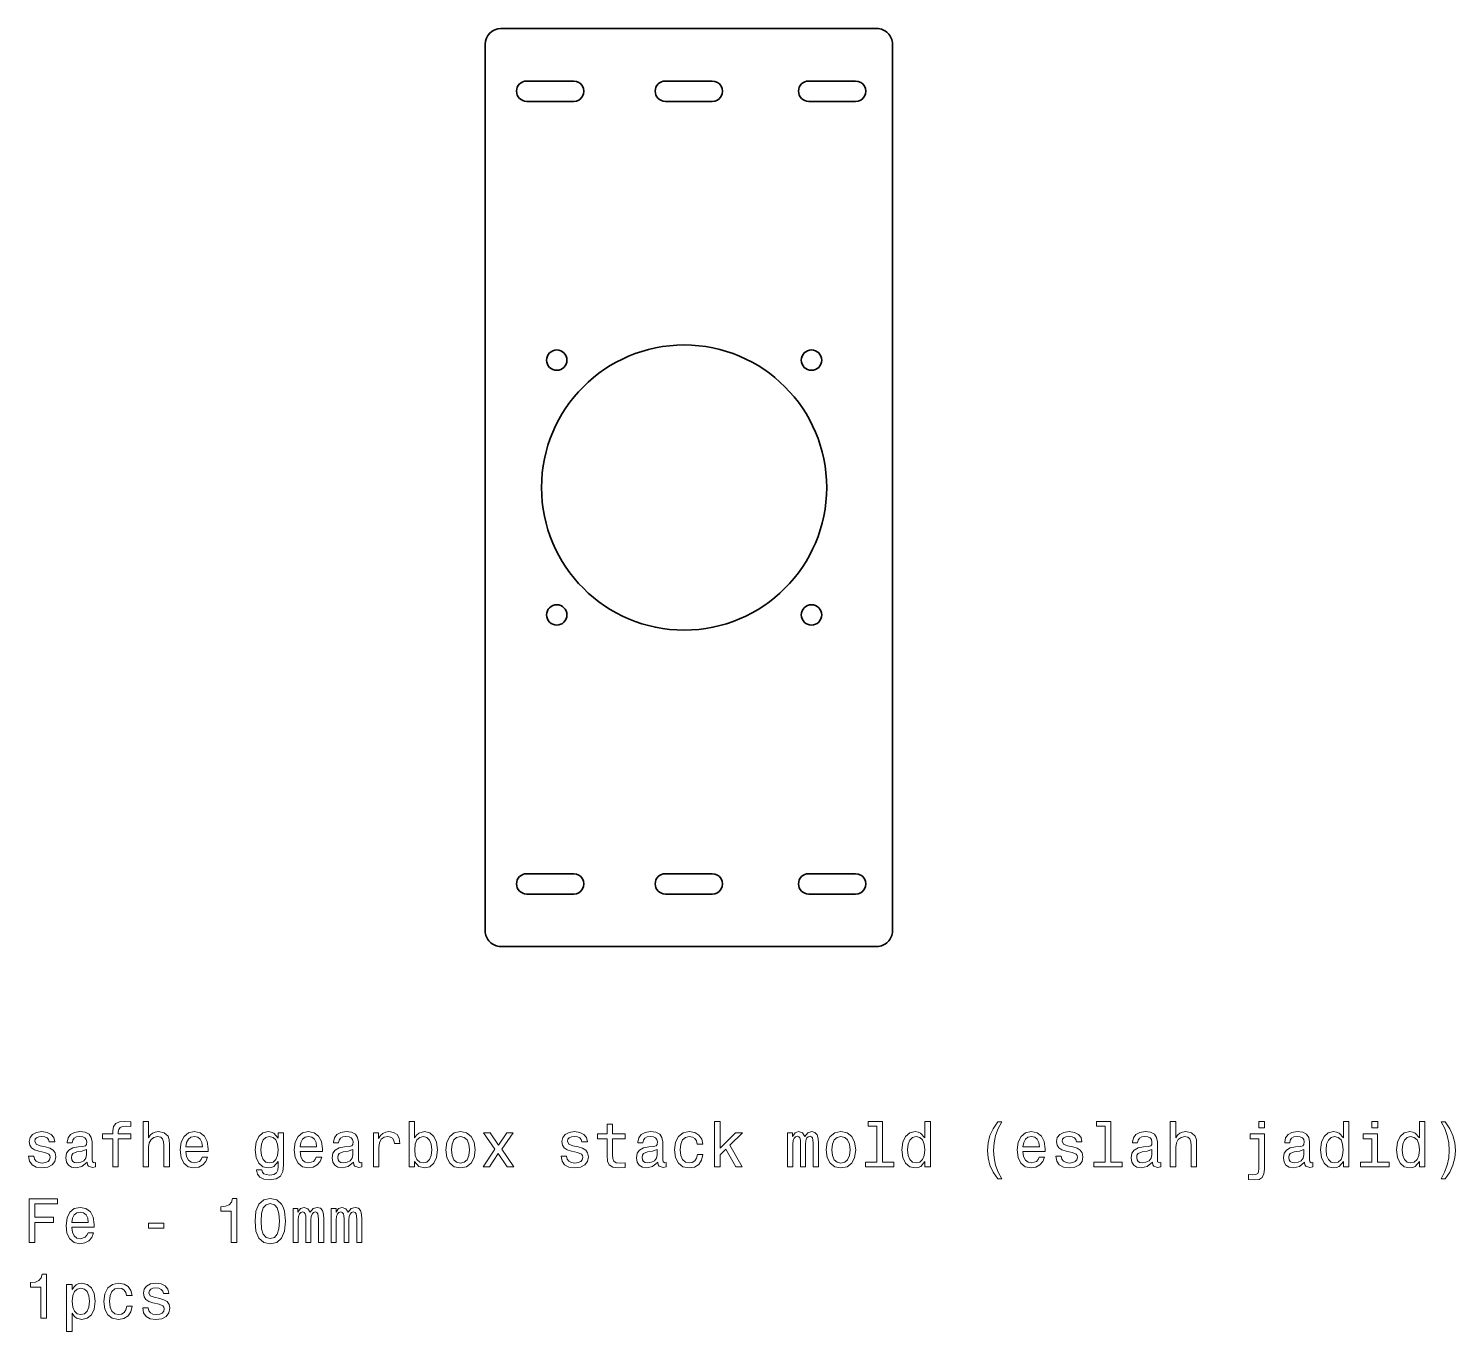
# Model space of a CAD drawing. Extents: x -62 to 393, y -164 to 252.
import ezdxf

# ---------------------------------------------------------------- set-up
doc = ezdxf.new("R2010")
doc.units = 0

msp = doc.modelspace()

# ---------------------------------------------------------------- linework, layer by layer
at = {"color": 7, "lineweight": 35}
for p, q in [((88.499992, 251.500015), (208.5, 251.500015)), ((83.499992, 246.500015), (83.499992, -36.5)), ((213.5, -36.5), (213.5, 246.500015)), ((208.5, -41.5), (88.499992, -41.5))]:
    msp.add_line(p, q, dxfattribs=at)
at = {"color": 7, "lineweight": 35, "ltscale": 0.375}
for p, q in [((96.749992, 234.750015), (111.749992, 234.750015)), ((141, 234.750015), (156, 234.750015)), ((186.75, 234.750015), (201.75, 234.750015)), ((111.749992, 228.25), (96.749992, 228.25)), ((156, 228.25), (141, 228.25)), ((201.75, 228.25), (186.75, 228.25)), ((111.749992, -18.25), (96.749992, -18.25)), ((156, -18.25), (141, -18.25)), ((201.75, -18.25), (186.75, -18.25)), ((96.749992, -24.75), (111.749992, -24.75)), ((141, -24.75), (156, -24.75)), ((186.75, -24.75), (201.75, -24.75))]:
    msp.add_line(p, q, dxfattribs=at)
at = {"color": 7, "lineweight": 13}
for points in [[(-35.391651, -102.841362), (-35.391651, -111.798134), (-33.616436, -111.798134), (-33.616436, -102.841362), (-29.581852, -102.841362), (-29.581852, -101.328392), (-33.616436, -101.328392), (-33.616436, -100.662689), (-33.475224, -99.855774), (-33.011246, -99.311104), (-32.224503, -98.988335), (-31.094822, -98.867302), (-29.581852, -98.94799), (-29.581852, -97.414848), (-31.49828, -97.313988), (-33.23315, -97.495544), (-34.443523, -98.040207), (-35.16975, -98.988335), (-35.391651, -100.33992), (-35.391651, -101.328392), (-38.639488, -101.328392), (-38.639488, -102.841362)], [(-25.708652, -111.798134), (-23.933437, -111.798134), (-23.933437, -105.544533), (-23.751881, -104.112259), (-23.166866, -103.063263), (-22.259087, -102.417732), (-21.048714, -102.175659), (-20.080414, -102.377388), (-19.475224, -102.922058), (-19.17263, -103.829834), (-19.071766, -105.040215), (-19.071766, -111.798134), (-17.296551, -111.798134), (-17.296551, -104.677101), (-17.377243, -103.24482), (-17.740356, -102.054619), (-18.930557, -100.965286), (-20.786465, -100.581993), (-21.795109, -100.723206), (-22.662544, -101.106491), (-23.388771, -101.711678), (-23.933437, -102.538773), (-23.933437, -97.313988), (-25.708652, -97.313988)], [(60.974335, -110.123787), (62.285576, -111.677101), (64.080963, -112.181427), (65.775497, -111.798141), (67.127075, -110.648285), (67.974335, -108.812546), (68.297104, -106.371628), (67.974335, -103.930702), (67.106903, -102.115143), (65.775497, -100.985458), (64.080963, -100.582001), (62.305748, -101.106499), (61.579521, -101.752029), (60.974335, -102.619461), (60.974335, -97.313988), (59.19912, -97.313988), (59.19912, -111.798141), (60.974335, -111.798141)], [(122.400833, -102.84137), (122.400833, -108.267883), (122.521866, -110.022926), (123.086716, -111.233299), (124.2164, -111.939354), (126.132828, -112.181427), (128.230804, -112.080566), (128.230804, -110.547424), (126.697662, -110.668457), (125.305725, -110.507072), (124.559341, -110.002754), (124.236572, -109.155487), (124.176056, -107.965286), (124.176056, -102.84137), (128.230804, -102.84137), (128.230804, -101.3284), (124.176056, -101.3284), (124.176056, -98.161255), (122.400833, -98.161255), (122.400833, -101.3284), (119.334549, -101.3284), (119.334549, -102.84137)], [(156.694763, -111.798141), (158.469986, -111.798141), (158.469986, -107.985466), (160.325897, -106.190071), (163.513214, -111.798141), (165.51033, -111.798141), (161.53627, -104.959526), (165.611191, -100.965294), (163.372009, -100.965294), (158.469986, -105.847137), (158.469986, -97.313995), (156.694763, -97.313995)], [(208.559311, -98.806793), (208.559311, -110.305351), (204.908005, -110.305351), (204.908005, -111.798149), (213.965652, -111.798149), (213.965652, -110.305351), (210.334518, -110.305351), (210.334518, -97.313995), (205.775436, -97.313995), (205.775436, -98.806793)], [(223.830215, -110.123795), (223.830215, -111.798149), (225.605423, -111.798149), (225.605423, -97.313995), (223.850388, -97.313995), (223.850388, -102.619469), (222.498795, -101.086334), (221.671707, -100.723221), (220.723587, -100.582008), (219.008896, -100.985466), (217.677475, -102.11515), (216.810043, -103.93071), (216.507462, -106.371635), (216.810043, -108.812553), (217.677475, -110.648293), (219.008896, -111.798149), (220.723587, -112.181435), (221.671707, -112.040222), (222.518967, -111.677109)], [(247.109787, -115.691521), (248.380661, -115.691521), (247.23082, -113.553192), (246.423904, -111.313995), (245.919571, -108.953766), (245.758194, -106.573364), (245.919571, -104.192963), (246.423904, -101.852905), (247.23082, -99.593536), (248.380661, -97.455208), (247.109787, -97.455208), (245.637161, -99.674225), (244.608322, -101.873077), (244.003159, -104.172791), (243.821579, -106.573364), (244.003159, -108.99411), (244.608322, -111.273651), (245.637161, -113.472496)], [(281.42395, -98.806793), (281.42395, -110.305351), (277.772644, -110.305351), (277.772644, -111.798149), (286.830261, -111.798149), (286.830292, -110.305351), (283.199158, -110.305351), (283.199158, -97.313995), (278.640076, -97.313995), (278.640076, -98.806793)], [(302.181885, -111.798149), (303.957092, -111.798149), (303.957123, -105.544548), (304.138672, -104.112274), (304.723694, -103.063278), (305.63147, -102.417747), (306.841827, -102.175674), (307.81015, -102.377403), (308.415314, -102.922073), (308.717926, -103.829849), (308.818787, -105.040222), (308.818787, -111.798149), (310.593994, -111.798149), (310.593994, -104.677116), (310.513306, -103.244835), (310.150208, -102.054634), (308.959991, -100.965294), (307.104095, -100.582008), (306.095428, -100.723221), (305.227997, -101.106506), (304.50177, -101.711693), (303.957123, -102.53878), (303.957123, -97.314003), (302.181885, -97.314003)], [(332.219391, -97.314003), (330.444183, -97.314003), (330.444183, -99.331291), (332.219391, -99.331291)], [(357.415375, -110.123802), (357.415344, -111.798149), (359.190552, -111.798149), (359.190582, -97.314003), (357.435547, -97.314003), (357.435547, -102.619476), (356.083954, -101.086334), (355.256866, -100.723221), (354.308746, -100.582016), (352.594055, -100.985474), (351.262634, -102.115158), (350.395203, -103.930717), (350.092621, -106.371635), (350.395203, -108.812561), (351.262634, -110.648293), (352.594055, -111.798149), (354.308716, -112.181435), (355.256836, -112.04023), (356.104126, -111.677116)], [(368.389435, -97.314003), (366.513367, -97.314003), (366.513367, -99.331291), (368.389435, -99.331291)], [(381.703583, -110.123802), (381.703552, -111.798157), (383.47876, -111.798157), (383.47879, -97.314003), (381.723755, -97.314003), (381.723755, -102.619476), (380.372162, -101.086334), (379.545074, -100.723228), (378.596954, -100.582016), (376.882263, -100.985474), (375.550842, -102.115158), (374.683411, -103.930717), (374.380829, -106.371643), (374.683411, -108.812561), (375.550842, -110.6483), (376.882263, -111.798157), (378.596924, -112.181442), (379.545044, -112.04023), (380.392334, -111.677116)], [(389.91394, -115.691528), (391.366394, -113.472504), (392.395233, -111.273659), (393.000427, -108.994118), (393.202148, -106.573372), (393.000427, -104.172791), (392.395233, -101.873085), (391.366425, -99.674232), (389.913971, -97.455215), (388.643066, -97.455215), (389.772766, -99.593544), (390.579681, -101.852905), (391.063812, -104.192963), (391.245392, -106.573372), (391.063812, -108.953773), (390.579681, -111.314003), (389.752563, -113.5532), (388.643036, -115.691528)], [(-56.835457, -105.484016), (-58.550152, -105.080551), (-59.821049, -104.616577), (-60.244678, -103.668449), (-60.123642, -103.002747), (-59.700008, -102.518593), (-59.01413, -102.216003), (-58.025658, -102.094963), (-57.07753, -102.216003), (-56.331135, -102.579117), (-55.846985, -103.123779), (-55.645256, -103.850006), (-53.910385, -103.850006), (-53.910385, -103.809662), (-54.212978, -102.498421), (-55.040066, -101.469604), (-56.331135, -100.824074), (-58.025658, -100.581993), (-59.740356, -100.824074), (-60.991077, -101.489777), (-61.777821, -102.478249), (-62.019894, -103.728973), (-61.838337, -104.939346), (-61.273495, -105.786606), (-60.345543, -106.391792), (-58.993958, -106.815422), (-57.017014, -107.299576), (-55.806637, -107.803902), (-55.483871, -108.207359), (-55.362835, -108.812546), (-55.544392, -109.558945), (-56.028538, -110.123779), (-56.815285, -110.486893), (-57.864273, -110.607933), (-58.973785, -110.486893), (-59.780701, -110.063263), (-60.325371, -109.377388), (-60.547272, -108.42926), (-62.261971, -108.42926), (-61.979549, -110.043091), (-61.152458, -111.21312), (-59.841221, -111.919174), (-58.025658, -112.181419), (-56.129406, -111.919174), (-54.737473, -111.21312), (-53.890209, -110.083435), (-53.587616, -108.610817), (-53.809521, -107.33992), (-54.434879, -106.472488), (-55.463699, -105.907646)], [(-43.56168, -110.386032), (-43.56168, -110.446548), (-43.460815, -111.132431), (-43.158222, -111.616577), (-41.887329, -111.999863), (-40.898857, -111.838478), (-40.898857, -110.466721), (-41.322487, -110.527245), (-41.887329, -110.264992), (-41.988194, -109.458076), (-41.988194, -103.850006), (-42.230267, -102.417732), (-42.936321, -101.409088), (-44.166866, -100.803902), (-45.901737, -100.581993), (-47.596264, -100.824074), (-48.846985, -101.509949), (-49.633728, -102.579117), (-49.895973, -103.991219), (-49.895973, -104.112259), (-48.302315, -104.112259), (-48.161102, -103.264992), (-47.7173, -102.659805), (-46.991074, -102.296692), (-45.962257, -102.155479), (-44.973785, -102.256348), (-44.267731, -102.558945), (-43.844101, -103.083435), (-43.702888, -103.809662), (-43.783581, -104.656921), (-44.10635, -105.080559), (-44.913265, -105.282288), (-46.426235, -105.443665), (-48.161102, -105.806778), (-49.391651, -106.452316), (-50.117878, -107.46096), (-50.339779, -108.953751), (-50.13805, -110.285164), (-49.512688, -111.273636), (-48.504044, -111.899002), (-47.112114, -112.120903), (-45.236031, -111.697273)], [(-12.01125, -106.896118), (-4.910381, -106.896118), (-4.890209, -106.069031), (-5.212978, -103.749146), (-6.100585, -102.014275), (-7.512687, -100.965286), (-9.38877, -100.582001), (-11.224503, -100.985458), (-12.636608, -102.115143), (-13.544388, -103.950874), (-13.867157, -106.37162), (-13.56456, -108.85289), (-12.65678, -110.668449), (-11.264851, -111.798134), (-9.449287, -112.181419), (-7.875801, -111.919174), (-6.584736, -111.233292), (-5.636608, -110.143959), (-5.091938, -108.691505), (-6.846981, -108.691505), (-7.210094, -109.498421), (-7.734592, -110.103615), (-9.227386, -110.587761), (-10.377243, -110.36586), (-11.244678, -109.659805), (-11.809517, -108.509949), (-12.01125, -106.956635)], [(-12.01125, -105.40332), (-11.789345, -104.011391), (-11.244678, -102.982574), (-10.417587, -102.357216), (-9.328251, -102.135315), (-8.259087, -102.357216), (-7.431995, -102.982574), (-6.927673, -104.011391), (-6.746116, -105.40332)], [(19.155899, -111.313988), (19.155899, -100.965286), (17.461372, -100.965286), (17.461372, -102.720329), (16.069443, -101.126671), (15.222184, -100.723206), (14.274056, -100.582001), (12.559357, -100.985458), (11.227943, -102.115143), (10.360512, -103.930702), (10.057915, -106.37162), (10.360512, -108.832718), (11.227943, -110.648285), (12.559357, -111.798134), (14.274055, -112.181419), (15.242355, -112.040215), (16.049271, -111.677101), (17.461372, -110.143959), (17.461372, -111.677101), (17.299995, -112.887474), (16.856186, -113.754913), (16.008926, -114.259232), (14.738029, -114.440788), (13.628525, -114.319748), (12.841782, -114.017159), (12.3778, -113.492661), (12.236595, -112.786613), (10.521896, -112.786613), (10.521896, -112.867302), (10.784142, -114.158371), (11.591057, -115.126671), (12.882126, -115.752029), (14.637169, -115.97393), (16.735153, -115.671333), (18.127083, -114.824074), (18.913826, -113.351448)], [(11.893654, -106.37162), (12.075211, -104.576233), (12.619881, -103.24482), (13.46714, -102.458076), (14.596825, -102.175659), (15.787025, -102.458076), (16.674629, -103.24482), (17.219299, -104.576233), (17.421028, -106.371628), (17.219299, -108.207359), (16.674629, -109.5186), (15.787025, -110.325516), (14.596825, -110.587761), (13.46714, -110.325516), (12.619881, -109.5186), (12.075211, -108.187187)], [(24.421036, -106.896118), (31.521896, -106.896118), (31.542068, -106.069031), (31.219307, -103.749146), (30.331696, -102.014275), (28.919594, -100.965286), (27.04351, -100.582001), (25.207779, -100.985458), (23.795677, -102.115143), (22.887894, -103.950874), (22.565125, -106.371628), (22.867722, -108.85289), (23.775497, -110.668457), (25.167435, -111.798141), (26.982994, -112.181419), (28.55648, -111.919174), (29.847549, -111.233299), (30.795677, -110.143959), (31.34034, -108.691513), (29.585297, -108.691513), (29.222183, -109.498428), (28.697693, -110.103615), (27.204895, -110.587761), (26.055038, -110.36586), (25.187607, -109.659813), (24.622765, -108.509956), (24.421036, -106.956642)], [(24.421036, -105.403328), (24.642937, -104.011391), (25.187607, -102.982574), (26.014694, -102.357216), (27.104034, -102.135315), (28.173195, -102.357216), (29.000282, -102.982574), (29.504608, -104.011391), (29.686165, -105.403328)], [(41.446968, -110.386032), (41.446968, -110.446556), (41.547829, -111.132431), (41.850426, -111.616585), (43.121315, -111.99987), (44.109795, -111.838486), (44.109795, -110.466728), (43.686157, -110.527245), (43.121315, -110.264999), (43.020454, -109.458084), (43.020454, -103.850014), (42.778381, -102.417732), (42.072327, -101.409088), (40.841782, -100.803902), (39.106911, -100.582001), (37.412384, -100.824074), (36.161667, -101.509956), (35.374924, -102.579117), (35.112671, -103.991219), (35.112671, -104.112259), (36.706329, -104.112259), (36.847542, -103.264999), (37.291344, -102.659813), (38.01757, -102.2967), (39.046394, -102.155487), (40.034866, -102.256348), (40.740913, -102.558945), (41.164543, -103.083443), (41.305756, -103.809669), (41.225067, -104.656929), (40.902298, -105.080559), (40.095383, -105.282288), (38.582413, -105.443672), (36.847542, -105.806786), (35.616997, -106.452316), (34.89077, -107.46096), (34.668869, -108.953758), (34.870598, -110.285172), (35.495956, -111.273643), (36.504601, -111.899002), (37.896538, -112.120903), (39.772614, -111.697273)], [(47.821602, -111.798141), (49.596817, -111.798141), (49.596817, -105.605057), (49.778374, -104.112259), (50.323044, -103.043098), (51.210655, -102.39756), (52.400856, -102.175659), (53.28846, -102.316872), (53.95417, -102.720329), (54.357628, -103.406212), (54.49884, -104.33416), (56.294228, -104.33416), (56.052155, -102.700157), (55.386444, -101.530128), (54.276932, -100.824074), (52.763969, -100.582001), (51.735146, -100.743385), (50.847542, -101.146843), (50.060799, -101.832718), (49.435432, -102.760674), (49.435432, -100.965286), (47.821602, -100.965286)], [(66.481537, -106.371628), (66.279816, -108.187187), (65.735138, -109.5186), (64.867706, -110.325516), (63.778374, -110.587769), (62.588173, -110.325516), (61.720734, -109.5186), (61.176064, -108.207359), (60.994507, -106.371628), (61.176064, -104.556061), (61.720734, -103.244827), (62.588173, -102.458084), (63.778374, -102.175659), (64.867706, -102.458084), (65.735138, -103.264999), (66.279816, -104.576241)], [(70.919586, -106.3918), (71.24234, -108.852898), (72.170303, -110.668457), (73.642929, -111.798141), (75.619873, -112.181427), (77.576645, -111.798141), (79.049255, -110.688629), (79.977219, -108.87307), (80.32016, -106.3918), (79.977219, -103.930702), (79.049255, -102.094971), (77.576645, -100.985458), (75.619873, -100.582001), (73.642929, -100.985458), (72.170303, -102.115143), (71.24234, -103.930702)], [(72.735138, -106.371628), (72.916702, -104.556068), (73.481537, -103.244827), (74.389313, -102.437912), (75.619873, -102.155487), (76.830246, -102.437912), (77.738022, -103.224655), (78.302872, -104.556068), (78.504593, -106.371628), (78.302872, -108.207359), (77.738022, -109.538773), (76.830246, -110.345688), (75.619873, -110.607941), (74.389313, -110.345688), (73.481537, -109.538773), (72.916702, -108.207359)], [(84.879227, -111.798141), (87.663086, -107.582001), (90.527649, -111.798141), (92.66597, -111.798141), (88.79277, -106.210243), (92.444077, -100.965286), (90.386429, -100.965286), (87.74379, -104.899002), (85.101135, -100.965286), (83.003143, -100.965286), (86.593933, -106.230415), (82.801422, -111.798141)], [(113.181824, -105.484024), (111.467117, -105.080559), (110.196228, -104.616585), (109.772598, -103.668457), (109.893631, -103.002754), (110.317261, -102.5186), (111.003143, -102.216011), (111.991608, -102.094971), (112.939743, -102.216011), (113.686142, -102.579124), (114.170288, -103.123787), (114.372025, -103.850014), (116.106888, -103.850014), (116.106888, -103.809669), (115.804291, -102.498428), (114.977203, -101.469612), (113.686142, -100.824081), (111.991608, -100.582001), (110.276917, -100.824074), (109.026199, -101.489784), (108.239456, -102.478256), (107.997375, -103.728973), (108.17894, -104.939354), (108.743774, -105.786613), (109.671722, -106.3918), (111.023315, -106.81543), (113.000259, -107.299583), (114.210632, -107.803902), (114.533401, -108.207367), (114.654434, -108.812553), (114.472885, -109.558945), (113.988739, -110.123787), (113.201996, -110.4869), (112.153, -110.607941), (111.043488, -110.4869), (110.236572, -110.063271), (109.69191, -109.377396), (109.470001, -108.429268), (107.75531, -108.429268), (108.03772, -110.043098), (108.864807, -111.213127), (110.176056, -111.919182), (111.991608, -112.181427), (113.887863, -111.919182), (115.2798, -111.213127), (116.12706, -110.083443), (116.429657, -108.610825), (116.207748, -107.339928), (115.582397, -106.472496), (114.553574, -105.907654)], [(138.59967, -110.38604), (138.59967, -110.446556), (138.700546, -111.132439), (139.003128, -111.616585), (140.274033, -111.99987), (141.262497, -111.838486), (141.262497, -110.466728), (140.838867, -110.527252), (140.274033, -110.264999), (140.173157, -109.458084), (140.173157, -103.850014), (139.931091, -102.41774), (139.225037, -101.409096), (137.994492, -100.803909), (136.259613, -100.582001), (134.565094, -100.824081), (133.314377, -101.509956), (132.527634, -102.579124), (132.265381, -103.991226), (132.265381, -104.112267), (133.859039, -104.112267), (134.000259, -103.264999), (134.444061, -102.659813), (135.170288, -102.2967), (136.199097, -102.155495), (137.187576, -102.256355), (137.893631, -102.558952), (138.317261, -103.083443), (138.458466, -103.809669), (138.377777, -104.656929), (138.055008, -105.080566), (137.248093, -105.282295), (135.735123, -105.443672), (134.000259, -105.806786), (132.769699, -106.452324), (132.043488, -107.460968), (131.821579, -108.953758), (132.023315, -110.285172), (132.648666, -111.273643), (133.657318, -111.89901), (135.04924, -112.120911), (136.925323, -111.697281)], [(151.207748, -104.556068), (152.962784, -104.556068), (152.59967, -102.942238), (151.732239, -101.671341), (150.380646, -100.884598), (148.62561, -100.582001), (146.689011, -100.985466), (145.216385, -102.115143), (144.288437, -103.950882), (143.965668, -106.41198), (144.268265, -108.852898), (145.176041, -110.668457), (146.608322, -111.798141), (148.565094, -112.181427), (150.299957, -111.878838), (151.65155, -111.03157), (152.579498, -109.700157), (152.982956, -107.924942), (151.288437, -107.924942), (150.98584, -109.054626), (150.421005, -109.901886), (149.61409, -110.426384), (148.62561, -110.587769), (147.395065, -110.325523), (146.507462, -109.5186), (145.962784, -108.207367), (145.781235, -106.351456), (145.962784, -104.535896), (146.527634, -103.224655), (147.43541, -102.41774), (148.62561, -102.135315), (149.674606, -102.316872), (150.461349, -102.780853), (150.98584, -103.547424)], [(180.034821, -111.798141), (181.668823, -111.798141), (181.668823, -104.556068), (181.769699, -103.466736), (182.072281, -102.679993), (182.536255, -102.216011), (183.141449, -102.034454), (183.625595, -102.195839), (183.948364, -102.599297), (184.109756, -103.285179), (184.170273, -104.192955), (184.170273, -111.798141), (185.703415, -111.798141), (185.703415, -104.556068), (185.804276, -103.486908), (186.106873, -102.700165), (186.591019, -102.216011), (187.196198, -102.034454), (187.680359, -102.195839), (188.003128, -102.599297), (188.204849, -104.192955), (188.204849, -111.798141), (189.838852, -111.798141), (189.838852, -104.313995), (189.737991, -102.760681), (189.415222, -101.57048), (188.769699, -100.844254), (187.720703, -100.582008), (186.490158, -100.985466), (185.542023, -102.155495), (184.795624, -101.005638), (183.544907, -100.582008), (182.39505, -100.985466), (181.608307, -102.11515), (181.608307, -100.965294), (180.034821, -100.965294)], [(192.360458, -106.391808), (192.683243, -108.852898), (193.611191, -110.668465), (195.083817, -111.798141), (197.060745, -112.181427), (199.017532, -111.798149), (200.490158, -110.688637), (201.418106, -108.87307), (201.761032, -106.391808), (201.418106, -103.93071), (200.490158, -102.094978), (199.017532, -100.985466), (197.060745, -100.582008), (195.083817, -100.985466), (193.611191, -102.11515), (192.683243, -103.93071)], [(194.176041, -106.371635), (194.35759, -104.556068), (194.92244, -103.244827), (195.830215, -102.437912), (197.060745, -102.155495), (198.271133, -102.437912), (199.178909, -103.224655), (199.743759, -104.556068), (199.94548, -106.371635), (199.743759, -108.207367), (199.178909, -109.53878), (198.271133, -110.345695), (197.060745, -110.607941), (195.830215, -110.345695), (194.92244, -109.53878), (194.35759, -108.207367)], [(221.026169, -102.175667), (222.196213, -102.458092), (223.083817, -103.244835), (223.608322, -104.556068), (223.810043, -106.371635), (223.608322, -108.207367), (223.083817, -109.518608), (222.196213, -110.325523), (221.026169, -110.587769), (219.916672, -110.325523), (219.069412, -109.518608), (218.504562, -108.187195), (218.323013, -106.371635), (218.504562, -104.576241), (219.069412, -103.265007), (219.916672, -102.458092)], [(255.158768, -106.896133), (262.259674, -106.896133), (262.279846, -106.069038), (261.957062, -103.749153), (261.069458, -102.014282), (259.657349, -100.965294), (257.781281, -100.582008), (255.945511, -100.985466), (254.533432, -102.11515), (253.625626, -103.950882), (253.302872, -106.371635), (253.605453, -108.852905), (254.51326, -110.668465), (255.905167, -111.798149), (257.720734, -112.181435), (259.29422, -111.919182), (260.585297, -111.233307), (261.533447, -110.143967), (262.078094, -108.691521), (260.323059, -108.691521), (259.959961, -109.498436), (259.435455, -110.103622), (257.942657, -110.587776), (256.792816, -110.365868), (255.925339, -109.659821), (255.360519, -108.509964), (255.158768, -106.95665)], [(255.158768, -105.403336), (255.380692, -104.011406), (255.925339, -102.982582), (256.752441, -102.357224), (257.841797, -102.135323), (258.91095, -102.357224), (259.738037, -102.982582), (260.242371, -104.011406), (260.42392, -105.403336)], [(271.055054, -105.484024), (269.340363, -105.080566), (268.069458, -104.616592), (267.645844, -103.668465), (267.766876, -103.002762), (268.190521, -102.518608), (268.876373, -102.216019), (269.864868, -102.094978), (270.812988, -102.216019), (271.559387, -102.579132), (272.043549, -103.123795), (272.24527, -103.850021), (273.980133, -103.850021), (273.980133, -103.809677), (273.677551, -102.498436), (272.850464, -101.46962), (271.559387, -100.824081), (269.864868, -100.582008), (268.150177, -100.824081), (266.899445, -101.489792), (266.112701, -102.478264), (265.870636, -103.728981), (266.052185, -104.939362), (266.617035, -105.786621), (267.544983, -106.391808), (268.896545, -106.815437), (270.873505, -107.299591), (272.083893, -107.803909), (272.406647, -108.207367), (272.527679, -108.812561), (272.34613, -109.558952), (271.861969, -110.123795), (271.075226, -110.486908), (270.026245, -110.607948), (268.916748, -110.486908), (268.109802, -110.063278), (267.565155, -109.377396), (267.343231, -108.429276), (265.62854, -108.429276), (265.91098, -110.043106), (266.738068, -111.213135), (268.049255, -111.919189), (269.864838, -112.181435), (271.761078, -111.919189), (273.153046, -111.213135), (274.000305, -110.08345), (274.302887, -108.610832), (274.080994, -107.339935), (273.455627, -106.472504), (272.426819, -105.907661)], [(296.472961, -110.386047), (296.472961, -110.446564), (296.573822, -111.132446), (296.876404, -111.616592), (298.147278, -111.999878), (299.135742, -111.838493), (299.135773, -110.466736), (298.712158, -110.52726), (298.147308, -110.265007), (298.046448, -109.458092), (298.046448, -103.850021), (297.804352, -102.417747), (297.098328, -101.409103), (295.867767, -100.803917), (294.132904, -100.582008), (292.438385, -100.824089), (291.187653, -101.509964), (290.400909, -102.579132), (290.138672, -103.991234), (290.138672, -104.112267), (291.73233, -104.112267), (291.873535, -103.265007), (292.317322, -102.659821), (293.043549, -102.296707), (294.072388, -102.155495), (295.060852, -102.256363), (295.766907, -102.55896), (296.190521, -103.08345), (296.331757, -103.809677), (296.251038, -104.656937), (295.928284, -105.080566), (295.121368, -105.282303), (293.608398, -105.44368), (291.873535, -105.806793), (290.642975, -106.452332), (289.916748, -107.460976), (289.694855, -108.953766), (289.896576, -110.285179), (290.521942, -111.273651), (291.530548, -111.899017), (292.922485, -112.120918), (294.798615, -111.697289)], [(327.176117, -114.319763), (327.176117, -115.913422), (328.991699, -116.01429), (330.545013, -115.812561), (331.533478, -115.187202), (332.057983, -114.097862), (332.21936, -112.544548), (332.219391, -101.328407), (327.660309, -101.328407), (327.660309, -102.841377), (330.444183, -102.841377), (330.444153, -112.403336), (330.363434, -113.371635), (330.101196, -113.976822), (329.516174, -114.319763), (328.52771, -114.420631)], [(345.049377, -110.386047), (345.049377, -110.446564), (345.150238, -111.132446), (345.45282, -111.616592), (346.723694, -111.999878), (347.712158, -111.838501), (347.712189, -110.466743), (347.288574, -110.52726), (346.723724, -110.265007), (346.622864, -109.458092), (346.622864, -103.850021), (346.380768, -102.417747), (345.674744, -101.409103), (344.444183, -100.803917), (342.70932, -100.582016), (341.014801, -100.824089), (339.764069, -101.509964), (338.977325, -102.579132), (338.715088, -103.991234), (338.715088, -104.112274), (340.308746, -104.112274), (340.449951, -103.265007), (340.893738, -102.659821), (341.619965, -102.296707), (342.648804, -102.155502), (343.637268, -102.256363), (344.343323, -102.55896), (344.766937, -103.08345), (344.908173, -103.809677), (344.827454, -104.656944), (344.5047, -105.080574), (343.697784, -105.282303), (342.184814, -105.443687), (340.449951, -105.806801), (339.219391, -106.452332), (338.493164, -107.460976), (338.271271, -108.953773), (338.472992, -110.285187), (339.098358, -111.273659), (340.106964, -111.899017), (341.498901, -112.120918), (343.375031, -111.697289)], [(354.611328, -102.175674), (355.781372, -102.458092), (356.668976, -103.244835), (357.193481, -104.556076), (357.395203, -106.371635), (357.193481, -108.207375), (356.668976, -109.518616), (355.781372, -110.325531), (354.611328, -110.587776), (353.501831, -110.325531), (352.654572, -109.518616), (352.089722, -108.187202), (351.908173, -106.371635), (352.089722, -104.576248), (352.654572, -103.265015), (353.501831, -102.458092)], [(368.328918, -110.305359), (368.328918, -101.328415), (363.769867, -101.328415), (363.769867, -102.841377), (366.553711, -102.841377), (366.553711, -110.305359), (362.922577, -110.305359), (362.922546, -111.798149), (372.000366, -111.798149), (372.000397, -110.305359)], [(378.899536, -102.175674), (380.06958, -102.458099), (380.957184, -103.244843), (381.481689, -104.556076), (381.683411, -106.371643), (381.481689, -108.207375), (380.957184, -109.518616), (380.06958, -110.325531), (378.899536, -110.587776), (377.790039, -110.325531), (376.94278, -109.518616), (376.37793, -108.187202), (376.196381, -106.371643), (376.37793, -104.576248), (376.94278, -103.265015), (377.790039, -102.458099)], [(-43.763409, -108.00563), (-44.005486, -109.054619), (-44.651016, -109.861534), (-45.619316, -110.386032), (-46.809517, -110.567589), (-47.576088, -110.466721), (-48.120758, -110.143959), (-48.463699, -109.579117), (-48.564564, -108.792374), (-48.483871, -108.086319), (-48.161102, -107.581993), (-46.870037, -107.017159), (-45.236031, -106.775078), (-43.763409, -106.290932)], [(41.245239, -108.00563), (41.003166, -109.054619), (40.357628, -109.861542), (39.389328, -110.386032), (38.199127, -110.567589), (37.432556, -110.466728), (36.887886, -110.143959), (36.544952, -109.579117), (36.444084, -108.792374), (36.52478, -108.086319), (36.847542, -107.582001), (38.138611, -107.017159), (39.772614, -106.775085), (41.245239, -106.290932)], [(138.397949, -108.005638), (138.155869, -109.054626), (137.510345, -109.861542), (136.542038, -110.38604), (135.351837, -110.567596), (134.585266, -110.466728), (134.040604, -110.143967), (133.697662, -109.579124), (133.596802, -108.792381), (133.67749, -108.086327), (134.000259, -107.582001), (135.291321, -107.017166), (136.925323, -106.775085), (138.397949, -106.290939)], [(296.27121, -108.005646), (296.029144, -109.054634), (295.383606, -109.861549), (294.415314, -110.386047), (293.225128, -110.567604), (292.458557, -110.466736), (291.913879, -110.143974), (291.570923, -109.579132), (291.470062, -108.792389), (291.550751, -108.086334), (291.873535, -107.582008), (293.164581, -107.017166), (294.798615, -106.775093), (296.27121, -106.290947)], [(344.847626, -108.005646), (344.60556, -109.054634), (343.960022, -109.861549), (342.99173, -110.386047), (341.801544, -110.567604), (341.034973, -110.466736), (340.490295, -110.143974), (340.147339, -109.579132), (340.046478, -108.792389), (340.127167, -108.086334), (340.449951, -107.582016), (341.740997, -107.017174), (343.375031, -106.775101), (344.847626, -106.290947)], [(-62.100586, -135.985458), (-60.224506, -135.985458), (-60.224506, -129.550293), (-54.334015, -129.550293), (-54.334015, -127.875946), (-60.224506, -127.875946), (-60.224506, -123.679985), (-52.98243, -123.679985), (-52.98243, -121.985458), (-62.100586, -121.985458)], [(2.392212, -135.985458), (4.227943, -135.985458), (4.227944, -121.884598), (2.856187, -121.884598), (2.493073, -123.115143), (1.766854, -123.94223), (0.657341, -124.426384), (-0.875801, -124.587769), (-0.875801, -126.020042), (2.392212, -126.020042)], [(10.037743, -129.146851), (10.34034, -132.313995), (11.288467, -134.573364), (12.80143, -135.945114), (14.899414, -136.388916), (16.977226, -135.945114), (18.490196, -134.573364), (19.418144, -132.313995), (19.740913, -129.146851), (19.418144, -125.99987), (19.034866, -124.749153), (18.490196, -123.720329), (16.977226, -122.348572), (14.899415, -121.884598), (12.801431, -122.348572), (11.288468, -123.740501), (10.34034, -125.99987)], [(-48.443523, -131.083435), (-41.342659, -131.083435), (-41.322487, -130.256348), (-41.645252, -127.93647), (-42.53286, -126.201599), (-43.944965, -125.152603), (-45.821045, -124.769318), (-47.65678, -125.172775), (-49.068886, -126.30246), (-49.976665, -128.138199), (-50.299431, -130.558945), (-49.996838, -133.040207), (-49.089058, -134.855774), (-47.697128, -135.985458), (-45.881565, -136.368744), (-44.308079, -136.106491), (-43.01701, -135.420624), (-42.068886, -134.331284), (-41.524216, -132.87883), (-43.279259, -132.87883), (-43.642372, -133.685745), (-44.166866, -134.290939), (-45.659664, -134.775085), (-46.809517, -134.553177), (-47.676952, -133.847137), (-48.241795, -132.697281), (-48.443523, -131.143967)], [(-48.443523, -129.590652), (-48.221622, -128.198715), (-47.676952, -127.169899), (-46.849865, -126.54454), (-45.760529, -126.322632), (-44.691364, -126.54454), (-43.864273, -127.169899), (-43.359951, -128.198715), (-43.178394, -129.590652)], [(11.974342, -129.146851), (12.135727, -126.705925), (12.640054, -124.950882), (13.54783, -123.922058), (14.899415, -123.558952), (16.230827, -123.922058), (17.138611, -124.950882), (17.642929, -126.705925), (17.804314, -129.146851), (17.642929, -131.607941), (17.138611, -133.362976), (16.230827, -134.3918), (14.899414, -134.734741), (13.547829, -134.3918), (12.640053, -133.362976), (12.135727, -131.607941)], [(22.161667, -135.985458), (23.795677, -135.985458), (23.795677, -128.743393), (23.896538, -127.654053), (24.199135, -126.86731), (24.663109, -126.403328), (25.268295, -126.221771), (25.752449, -126.383156), (26.075211, -126.786613), (26.236595, -127.472496), (26.297112, -128.38028), (26.297112, -135.985458), (27.830254, -135.985458), (27.830254, -128.743393), (27.931122, -127.674225), (28.233711, -126.887482), (28.717865, -126.403328), (29.323051, -126.221771), (29.807198, -126.383156), (30.129967, -126.786613), (30.331696, -128.38028), (30.331696, -135.985458), (31.965706, -135.985458), (31.965706, -128.501312), (31.864838, -126.947998), (31.542068, -125.757797), (30.896538, -125.03157), (29.847549, -124.769325), (28.616997, -125.172783), (27.668869, -126.342812), (26.922478, -125.192955), (25.671753, -124.769325), (24.521896, -125.172783), (23.735153, -126.302467), (23.735153, -125.152611), (22.161667, -125.152611)], [(34.305756, -135.985458), (35.939766, -135.985458), (35.939766, -128.743393), (36.040627, -127.654053), (36.343224, -126.86731), (36.807198, -126.403328), (37.412384, -126.221771), (37.896538, -126.383156), (38.219299, -126.786613), (38.380684, -127.472496), (38.4412, -128.38028), (38.4412, -135.985458), (39.974342, -135.985458), (39.974342, -128.743393), (40.075211, -127.674225), (40.3778, -126.887482), (40.861954, -126.403328), (41.46714, -126.221771), (41.951286, -126.383156), (42.274055, -126.786613), (42.475784, -128.38028), (42.475784, -135.985458), (44.109795, -135.985458), (44.109795, -128.501312), (44.008926, -126.947998), (43.686157, -125.757797), (43.040627, -125.03157), (41.991638, -124.769325), (40.761086, -125.172783), (39.812958, -126.342812), (39.066566, -125.192955), (37.815842, -124.769325), (36.665985, -125.172783), (35.879242, -126.302467), (35.879242, -125.152611), (34.305756, -125.152611)], [(-23.973785, -131.36586), (-19.091938, -131.36586), (-19.091938, -129.772202), (-23.973785, -129.772202)], [(-58.328251, -160.172775), (-56.492516, -160.172775), (-56.492516, -146.071915), (-57.864273, -146.071915), (-58.227386, -147.30246), (-58.953613, -148.129547), (-60.063122, -148.613693), (-61.596264, -148.775085), (-61.596264, -150.207352), (-58.328251, -150.207352)], [(-48.322487, -151.014267), (-48.322487, -149.33992), (-50.097702, -149.33992), (-50.097706, -164.368744), (-48.322487, -164.368744), (-48.322487, -158.5186), (-47.697128, -159.466721), (-46.991074, -160.092087), (-45.215862, -160.556061), (-43.521336, -160.172775), (-42.189922, -159.022919), (-41.322487, -157.207352), (-40.999722, -154.746262), (-41.322487, -152.305344), (-42.189922, -150.489777), (-43.521336, -149.360092), (-45.215858, -148.956635), (-46.184158, -149.077667), (-47.01125, -149.460953), (-47.7173, -150.106491)], [(-30.953613, -152.930695), (-29.198566, -152.930695), (-29.56168, -151.316864), (-30.429115, -150.045975), (-31.780701, -149.259232), (-33.535744, -148.956635), (-35.472343, -149.360092), (-36.944965, -150.489777), (-37.872917, -152.325516), (-38.195686, -154.786606), (-37.893093, -157.227524), (-36.98531, -159.043091), (-35.553036, -160.172775), (-33.596264, -160.556061), (-31.861393, -160.253464), (-30.509808, -159.406204), (-29.581852, -158.074799), (-29.178394, -156.299576), (-30.872921, -156.299576), (-31.175514, -157.42926), (-31.740356, -158.27652), (-32.547272, -158.801025), (-33.535744, -158.962402), (-34.766289, -158.70015), (-35.6539, -157.893234), (-36.198566, -156.582001), (-36.380123, -154.726089), (-36.198566, -152.910522), (-35.633724, -151.599289), (-34.725945, -150.792374), (-33.535744, -150.509949), (-32.486752, -150.691513), (-31.700008, -151.155487), (-31.175514, -151.922058)], [(-20.403179, -153.858658), (-22.117878, -153.4552), (-23.388771, -152.991226), (-23.812401, -152.043091), (-23.691364, -151.37738), (-23.267731, -150.893234), (-22.581852, -150.590637), (-21.59338, -150.469604), (-20.645252, -150.590637), (-19.898857, -150.953751), (-19.414707, -151.498428), (-19.212978, -152.224655), (-17.478107, -152.224655), (-17.478107, -152.184311), (-17.780701, -150.873062), (-18.607788, -149.844254), (-19.898857, -149.198715), (-21.59338, -148.956635), (-23.308079, -149.198715), (-24.5588, -149.864426), (-25.345543, -150.85289), (-25.587616, -152.103607), (-25.406059, -153.31398), (-24.841221, -154.161255), (-23.913265, -154.766434), (-22.56168, -155.190063), (-20.584736, -155.674225), (-19.374359, -156.178543), (-19.051594, -156.582001), (-18.930557, -157.18718), (-19.112114, -157.933578), (-19.596264, -158.498428), (-20.383007, -158.861542), (-21.431995, -158.982574), (-22.541508, -158.861542), (-23.348423, -158.437912), (-23.893093, -157.752029), (-24.114994, -156.803894), (-25.829693, -156.803894), (-25.547272, -158.41774), (-24.720181, -159.587769), (-23.408943, -160.293808), (-21.59338, -160.556061), (-19.697128, -160.293808), (-18.305195, -159.587769), (-17.457935, -158.458084), (-17.155342, -156.985458), (-17.377243, -155.714569), (-18.002602, -154.847122), (-19.031422, -154.282288)], [(-45.518452, -158.962402), (-46.708652, -158.70015), (-47.576088, -157.893234), (-48.120758, -156.582001), (-48.302315, -154.746262), (-48.120758, -152.930695), (-47.576088, -151.619461), (-46.708652, -150.832718), (-45.518452, -150.550293), (-44.429115, -150.832718), (-43.56168, -151.639633), (-43.01701, -152.950867), (-42.815281, -154.746262), (-43.01701, -156.561829), (-43.56168, -157.893234), (-44.429115, -158.70015)]]:
    msp.add_lwpolyline(points, close=True, dxfattribs=at)
at = {"color": 7, "lineweight": 35}
for centre, radius in [((147, 105), 45.5), ((106.341362, 145.658646), 3.25), ((187.658661, 145.658646), 3.25), ((106.341362, 64.34137), 3.25), ((187.658661, 64.34137), 3.25)]:
    msp.add_circle(centre, radius, dxfattribs=at)
for centre, radius, start, end in [((88.499992, 246.500015), 5, 90.000003, 179.999995), ((208.5, 246.500015), 5, 0, 90.000003), ((96.749992, 231.500015), 3.25, 90.000003, 269.999997), ((111.749992, 231.500015), 3.25, 269.999997, 90.000003), ((141, 231.500015), 3.25, 90.000003, 269.999997), ((156, 231.500015), 3.25, 269.999997, 90.000003), ((186.75, 231.500015), 3.25, 90.000003, 269.999997), ((201.75, 231.500015), 3.25, 269.999997, 90.000003), ((96.749992, -21.5), 3.25, 90.000003, 269.999997), ((111.749992, -21.5), 3.25, 269.999997, 90.000003), ((141, -21.5), 3.25, 90.000003, 269.999997), ((156, -21.5), 3.25, 269.999997, 90.000003), ((186.75, -21.5), 3.25, 90.000003, 269.999997), ((201.75, -21.5), 3.25, 269.999997, 90.000003), ((88.499992, -36.5), 5, 179.999995, 269.999997), ((208.5, -36.5), 5, 269.999997, 0)]:
    msp.add_arc(centre, radius, start, end, dxfattribs=at)

doc.saveas('drawing.dxf')
